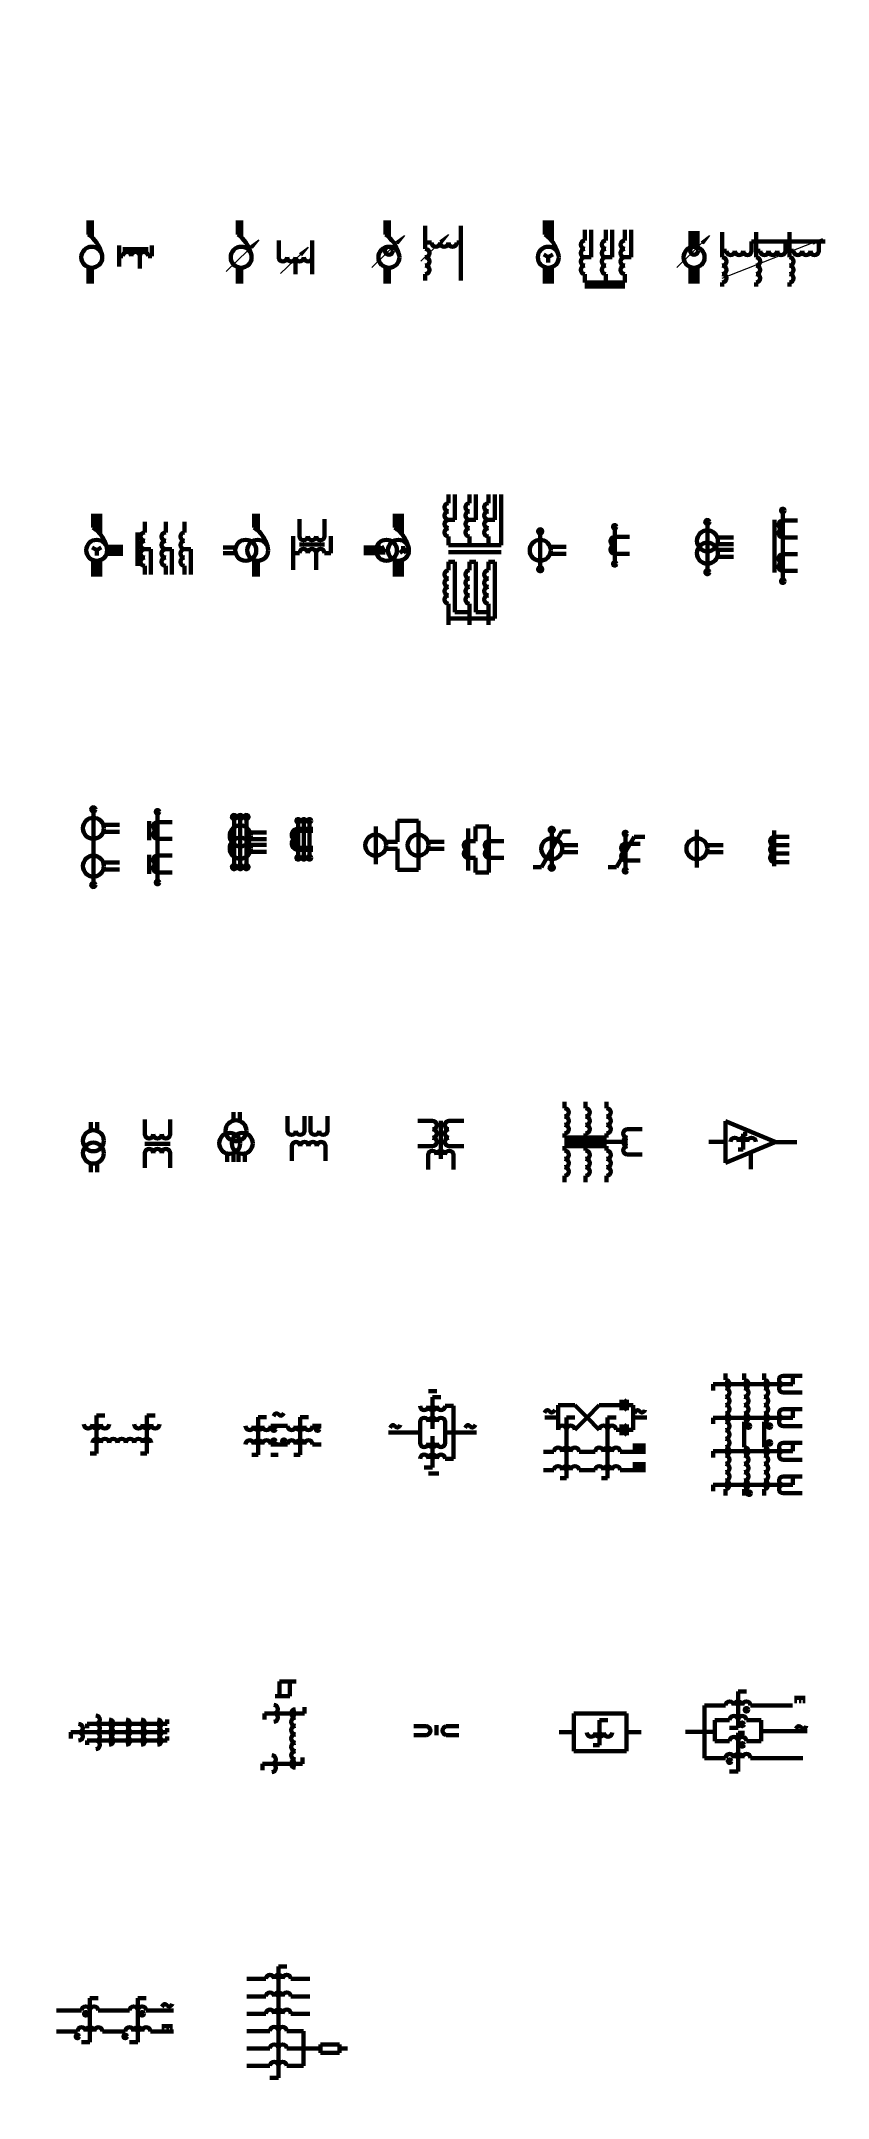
# Model space of a CAD drawing. Header units: millimetres. Extents: x 910 to 1285, y -716 to 264.
import ezdxf

# ---------------------------------------------------------------- set-up
doc = ezdxf.new("R2010")
doc.units = ezdxf.units.MM
doc.linetypes.add('K5LT_BASIC', pattern=[0])
doc.linetypes.add('K5LT_THIN', pattern=[0])
doc.layers.add('Слой 1', color=7, linetype='Continuous')

# ---------------------------------------------------------------- blocks, each defined once
blk = doc.blocks.new('U0')
at = {"layer": 'Слой 1', "color": 7, "linetype": 'K5LT_BASIC', "lineweight": 60}
for p, q in [((1072.25, 23.52), (1070.56, 20.59)), ((1070.56, 20.59), (1073.94, 20.59)), ((1073.94, 20.59), (1072.25, 23.52))]:
    blk.add_line(p, q, dxfattribs=at)
blk = doc.blocks.new('U2')
at = {"layer": 'Слой 1'}
blk.add_hatch(color=7, dxfattribs=at).paths.add_polyline_path([(1010.64, 165.6), (1013.76, 169.56), (1009.72, 166.54), (1010.53, 166.42)])
at = {"layer": 'Слой 1', "color": 7, "linetype": 'K5LT_THIN', "lineweight": 18}
for p, q in [((998.17, 154.35), (1013.76, 169.56)), ((1009.72, 166.54), (1013.76, 169.56)), ((1013.76, 169.56), (1010.64, 165.6)), ((1010.53, 166.42), (1009.72, 166.54)), ((1010.64, 165.6), (1010.53, 166.42))]:
    blk.add_line(p, q, dxfattribs=at)
blk = doc.blocks.new('U3')
at = {"layer": 'Слой 1'}
blk.add_hatch(color=7, dxfattribs=at).paths.add_polyline_path([(1080.06, 167.6), (1083.18, 171.56), (1079.14, 168.54), (1079.96, 168.42)])
at = {"layer": 'Слой 1', "color": 7, "linetype": 'K5LT_THIN', "lineweight": 18}
for p, q in [((1067.59, 156.35), (1083.18, 171.56)), ((1079.14, 168.54), (1083.18, 171.56)), ((1079.96, 168.42), (1079.14, 168.54)), ((1080.06, 167.6), (1079.96, 168.42)), ((1083.18, 171.56), (1080.06, 167.6))]:
    blk.add_line(p, q, dxfattribs=at)
blk = doc.blocks.new('U4')
at = {"layer": 'Слой 1'}
blk.add_hatch(color=7, dxfattribs=at).paths.add_polyline_path([(1225.51, 167.6), (1228.63, 171.56), (1224.59, 168.54), (1225.41, 168.42)])
at = {"layer": 'Слой 1', "color": 7, "linetype": 'K5LT_THIN', "lineweight": 18}
for p, q in [((1213.04, 156.35), (1228.63, 171.56)), ((1224.59, 168.54), (1228.63, 171.56)), ((1225.41, 168.42), (1224.59, 168.54)), ((1225.51, 167.6), (1225.41, 168.42)), ((1228.63, 171.56), (1225.51, 167.6))]:
    blk.add_line(p, q, dxfattribs=at)
blk = doc.blocks.new('U5')
at = {"layer": 'Слой 1'}
blk.add_hatch(color=7, dxfattribs=at).paths.add_polyline_path([(1034.07, 162.05), (1037.24, 165.97), (1033.17, 163), (1033.98, 162.87)])
at = {"layer": 'Слой 1', "color": 7, "linetype": 'K5LT_THIN', "lineweight": 18}
for p, q in [((1024.04, 153.4), (1037.24, 165.97)), ((1033.17, 163), (1037.24, 165.97)), ((1033.98, 162.87), (1033.17, 163)), ((1034.07, 162.05), (1033.98, 162.87)), ((1037.24, 165.97), (1034.07, 162.05))]:
    blk.add_line(p, q, dxfattribs=at)
blk = doc.blocks.new('U6')
at = {"layer": 'Слой 1'}
blk.add_hatch(color=7, dxfattribs=at).paths.add_polyline_path([(1100.97, 168.05), (1104.14, 171.97), (1100.07, 169), (1100.88, 168.87)])
at = {"layer": 'Слой 1', "color": 7, "linetype": 'K5LT_THIN', "lineweight": 18}
for p, q in [((1090.94, 159.4), (1104.14, 171.97)), ((1100.07, 169), (1104.14, 171.97)), ((1100.88, 168.87), (1100.07, 169)), ((1100.97, 168.05), (1100.88, 168.87)), ((1104.14, 171.97), (1100.97, 168.05))]:
    blk.add_line(p, q, dxfattribs=at)
blk = doc.blocks.new('U7')
at = {"layer": 'Слой 1'}
blk.add_hatch(color=7, dxfattribs=at).paths.add_polyline_path([(1277.63, 168.73), (1282.52, 169.94), (1278.11, 167.5), (1278.33, 168.3)])
at = {"layer": 'Слой 1', "color": 7, "linetype": 'K5LT_THIN', "lineweight": 18}
for p, q in [((1234.67, 151.2), (1282.52, 169.94)), ((1277.63, 168.73), (1282.52, 169.94)), ((1278.33, 168.3), (1277.63, 168.73)), ((1282.52, 169.94), (1278.11, 167.5)), ((1278.11, 167.5), (1278.33, 168.3))]:
    blk.add_line(p, q, dxfattribs=at)

msp = doc.modelspace()

# ---------------------------------------------------------------- hatches: boundary and pattern name
at = {"layer": 'Слой 1'}
for points in [[(1264.37, 40.58), (1264.11, 41.2), (1263.49, 41.46), (1262.87, 41.2), (1262.62, 40.58), (1262.87, 39.96), (1263.49, 39.71), (1264.11, 39.96)], [(1147.9, 29.56), (1147.19, 29.86), (1146.9, 30.56), (1147.19, 31.27), (1147.9, 31.56), (1148.61, 31.27), (1148.9, 30.56), (1148.61, 29.86)], [(1184.27, 32.8), (1184.01, 33.42), (1183.4, 33.67), (1182.78, 33.42), (1182.52, 32.8), (1182.78, 32.18), (1183.4, 31.92), (1184.01, 32.18)], [(1227.59, 34.06), (1226.89, 34.36), (1226.59, 35.06), (1226.89, 35.77), (1227.59, 36.06), (1228.3, 35.77), (1228.59, 35.06), (1228.3, 34.36)], [(1147.9, 13.56), (1148.61, 13.27), (1148.9, 12.56), (1148.61, 11.86), (1147.9, 11.56), (1147.19, 11.86), (1146.9, 12.56), (1147.19, 13.27)], [(1184.27, 15.05), (1184.01, 15.67), (1183.4, 15.92), (1182.78, 15.67), (1182.52, 15.05), (1182.78, 14.43), (1183.4, 14.17), (1184.01, 14.43)], [(1227.59, 12.15), (1228.3, 11.86), (1228.59, 11.15), (1228.3, 10.45), (1227.59, 10.15), (1226.89, 10.45), (1226.59, 11.15), (1226.89, 11.86)], [(1264.37, 6.83), (1264.11, 7.45), (1263.49, 7.71), (1262.87, 7.45), (1262.62, 6.83), (1262.87, 6.21), (1263.49, 5.96), (1264.11, 6.21)], [(934.92, -102.9), (934.22, -102.61), (933.92, -101.9), (934.22, -101.2), (934.92, -100.9), (935.63, -101.2), (935.92, -101.9), (935.63, -102.61)], [(966.37, -103.03), (966.11, -102.41), (965.49, -102.15), (964.87, -102.41), (964.62, -103.03), (964.87, -103.65), (965.49, -103.9), (966.11, -103.65)], [(1001.96, -106.49), (1001.25, -106.2), (1000.96, -105.49), (1001.25, -104.79), (1001.96, -104.49), (1002.67, -104.79), (1002.96, -105.49), (1002.67, -106.2)], [(1004.92, -106.49), (1004.22, -106.2), (1003.92, -105.49), (1004.22, -104.79), (1004.92, -104.49), (1005.63, -104.79), (1005.92, -105.49), (1005.63, -106.2)], [(1007.89, -106.49), (1007.18, -106.2), (1006.89, -105.49), (1007.18, -104.79), (1007.89, -104.49), (1008.6, -104.79), (1008.89, -105.49), (1008.6, -106.2)], [(1033.37, -107.26), (1033.11, -106.64), (1032.49, -106.38), (1031.87, -106.64), (1031.62, -107.26), (1031.87, -107.88), (1032.49, -108.13), (1033.11, -107.88)], [(1036.11, -107.26), (1035.86, -106.64), (1035.24, -106.38), (1034.62, -106.64), (1034.36, -107.26), (1034.62, -107.88), (1035.24, -108.13), (1035.86, -107.88)], [(1038.79, -107.26), (1038.54, -106.64), (1037.92, -106.38), (1037.3, -106.64), (1037.04, -107.26), (1037.3, -107.88), (1037.92, -108.13), (1038.54, -107.88)], [(1153.4, -112.62), (1152.69, -112.33), (1152.4, -111.62), (1152.69, -110.91), (1153.4, -110.62), (1154.11, -110.91), (1154.4, -111.62), (1154.11, -112.33)], [(1189.37, -113.39), (1189.11, -112.77), (1188.49, -112.51), (1187.87, -112.77), (1187.62, -113.39), (1187.87, -114.01), (1188.49, -114.26), (1189.11, -114.01)], [(1033.37, -125.01), (1033.11, -124.39), (1032.49, -124.13), (1031.87, -124.39), (1031.62, -125.01), (1031.87, -125.63), (1032.49, -125.89), (1033.11, -125.63)], [(1036.11, -125.01), (1035.86, -124.39), (1035.24, -124.13), (1034.62, -124.39), (1034.36, -125.01), (1034.62, -125.63), (1035.24, -125.89), (1035.86, -125.63)], [(1038.79, -125.01), (1038.54, -124.39), (1037.92, -124.13), (1037.3, -124.39), (1037.04, -125.01), (1037.3, -125.63), (1037.92, -125.89), (1038.54, -125.63)], [(934.92, -136.9), (935.63, -137.2), (935.92, -137.9), (935.63, -138.61), (934.92, -138.9), (934.22, -138.61), (933.92, -137.9), (934.22, -137.2)], [(966.37, -136.78), (966.11, -136.16), (965.49, -135.9), (964.87, -136.16), (964.62, -136.78), (964.87, -137.4), (965.49, -137.65), (966.11, -137.4)], [(1001.96, -128.4), (1002.67, -128.7), (1002.96, -129.4), (1002.67, -130.11), (1001.96, -130.4), (1001.25, -130.11), (1000.96, -129.4), (1001.25, -128.7)], [(1004.92, -128.4), (1005.63, -128.7), (1005.92, -129.4), (1005.63, -130.11), (1004.92, -130.4), (1004.22, -130.11), (1003.92, -129.4), (1004.22, -128.7)], [(1007.89, -128.4), (1008.6, -128.7), (1008.89, -129.4), (1008.6, -130.11), (1007.89, -130.4), (1007.18, -130.11), (1006.89, -129.4), (1007.18, -128.7)], [(1153.4, -128.62), (1154.11, -128.91), (1154.4, -129.62), (1154.11, -130.33), (1153.4, -130.62), (1152.69, -130.33), (1152.4, -129.62), (1152.69, -128.91)], [(1189.37, -131.14), (1189.11, -130.52), (1188.49, -130.26), (1187.87, -130.52), (1187.62, -131.14), (1187.87, -131.76), (1188.49, -132.01), (1189.11, -131.76)], [(1021.83, -397.14), (1021.57, -396.52), (1020.95, -396.26), (1020.34, -396.52), (1020.08, -397.14), (1020.34, -397.76), (1020.95, -398.01), (1021.57, -397.76)], [(1042.67, -397.14), (1042.41, -396.52), (1041.79, -396.26), (1041.18, -396.52), (1040.92, -397.14), (1041.18, -397.76), (1041.79, -398.01), (1042.41, -397.76)], [(1248.05, -395.73), (1247.79, -395.11), (1247.17, -394.85), (1246.55, -395.11), (1246.3, -395.73), (1246.55, -396.35), (1247.17, -396.6), (1247.79, -396.35)], [(1258.05, -395.73), (1257.79, -395.11), (1257.17, -394.85), (1256.55, -395.11), (1256.3, -395.73), (1256.55, -396.35), (1257.17, -396.6), (1257.79, -396.35)], [(1021.83, -402.94), (1021.57, -402.33), (1020.95, -402.07), (1020.34, -402.33), (1020.08, -402.94), (1020.34, -403.56), (1020.95, -403.82), (1021.57, -403.56)], [(1026.58, -402.94), (1026.33, -402.33), (1025.71, -402.07), (1025.09, -402.33), (1024.83, -402.94), (1025.09, -403.56), (1025.71, -403.82), (1026.33, -403.56)], [(1258.05, -403.73), (1257.79, -403.11), (1257.17, -402.85), (1256.55, -403.11), (1256.3, -403.73), (1256.55, -404.35), (1257.17, -404.6), (1257.79, -404.35)], [(1248.32, -427.73), (1248.07, -427.11), (1247.45, -426.85), (1246.83, -427.11), (1246.57, -427.73), (1246.83, -428.35), (1247.45, -428.6), (1248.07, -428.35)], [(1245.07, -537.84), (1244.81, -537.22), (1244.2, -536.97), (1243.58, -537.22), (1243.32, -537.84), (1243.58, -538.46), (1244.2, -538.72), (1244.81, -538.46)], [(1247.07, -530.88), (1246.81, -530.26), (1246.2, -530), (1245.58, -530.26), (1245.32, -530.88), (1245.58, -531.5), (1246.2, -531.75), (1246.81, -531.5)], [(1245.07, -547.63), (1244.81, -547.01), (1244.2, -546.75), (1243.58, -547.01), (1243.32, -547.63), (1243.58, -548.25), (1244.2, -548.5), (1244.81, -548.25)], [(1239.07, -555.43), (1238.81, -554.81), (1238.2, -554.55), (1237.58, -554.81), (1237.32, -555.43), (1237.58, -556.05), (1238.2, -556.3), (1238.81, -556.05)], [(932.15, -675.73), (931.9, -675.11), (931.28, -674.86), (930.66, -675.11), (930.4, -675.73), (930.66, -676.35), (931.28, -676.61), (931.9, -676.35)], [(959, -675.73), (958.74, -675.11), (958.12, -674.86), (957.5, -675.11), (957.25, -675.73), (957.5, -676.35), (958.12, -676.61), (958.74, -676.35)], [(928.15, -686.53), (927.9, -685.91), (927.28, -685.66), (926.66, -685.91), (926.4, -686.53), (926.66, -687.15), (927.28, -687.41), (927.9, -687.15)], [(951, -686.53), (950.74, -685.91), (950.12, -685.66), (949.5, -685.91), (949.25, -686.53), (949.5, -687.15), (950.12, -687.41), (950.74, -687.15)]]:
    msp.add_hatch(color=7, dxfattribs=at).paths.add_polyline_path(points)

# ---------------------------------------------------------------- linework, layer by layer
at = {"layer": 'Слой 1', "color": 7, "linetype": 'K5LT_BASIC', "lineweight": 60}
for p, q in [((932.52, 172.03), (932.52, 178.65)), ((934.16, 170.74), (934.16, 178.65)), ((1003.73, 172.03), (1003.73, 178.65)), ((1005.37, 170.74), (1005.37, 178.65)), ((1074.15, 172.03), (1074.15, 178.65)), ((1075.79, 170.74), (1075.79, 178.65)), ((1150.11, 172.03), (1150.11, 178.65)), ((1151.76, 170.74), (1151.76, 178.65)), ((1153.4, 169), (1153.4, 178.65)), ((947.14, 161.77), (947.14, 166.77)), ((962.83, 161.77), (962.83, 166.77)), ((1023.24, 161.2), (1023.24, 169.2)), ((1039.24, 161.2), (1039.24, 169.2)), ((1093.14, 168.2), (1093.14, 176.2)), ((1096.14, 168.2), (1093.14, 168.2)), ((1093.14, 165.2), (1093.14, 168.2)), ((1108.14, 168.2), (1110.14, 168.2)), ((1110.14, 176.2), (1110.14, 150.2)), ((1169.21, 169.2), (1169.21, 174.2)), ((1172.21, 161.2), (1172.21, 174.2)), ((1179.21, 169.2), (1179.21, 174.2)), ((1182.21, 161.2), (1182.21, 174.2)), ((1188.21, 169.2), (1188.21, 174.2)), ((1191.21, 161.2), (1191.21, 174.2)), ((1219.6, 165.92), (1219.6, 173.65)), ((1221.24, 166.2), (1221.24, 173.65)), ((1222.89, 165.92), (1222.89, 173.65)), ((1234.67, 164.2), (1234.67, 173.2)), ((1248.67, 164.2), (1248.67, 168.7)), ((1248.67, 168.7), (1283.8, 168.7)), ((1250.77, 164.2), (1250.77, 173.2)), ((1264.77, 164.2), (1264.77, 168.7)), ((1266.7, 164.2), (1266.7, 173.2)), ((1280.7, 164.2), (1280.7, 168.7)), ((948.99, 161.77), (947.14, 161.77)), ((947.14, 161.77), (947.14, 156.77)), ((960.99, 165.1), (948.99, 165.1)), ((956.99, 161.77), (956.99, 155.77)), ((960.99, 161.77), (962.83, 161.77)), ((1031.24, 161.2), (1031.24, 153.2)), ((1039.24, 161.2), (1039.24, 153.2)), ((1151.76, 161.2), (1149.57, 162.46)), ((1151.76, 161.2), (1153.95, 162.46)), ((1151.76, 161.2), (1151.76, 158.67)), ((1169.21, 161.2), (1172.21, 161.2)), ((1179.21, 161.2), (1182.21, 161.2)), ((1188.21, 161.2), (1191.21, 161.2)), ((1236.67, 164.2), (1234.67, 164.2)), ((1234.67, 164.2), (1234.67, 161.2)), ((1252.77, 164.2), (1250.77, 164.2)), ((1250.77, 164.2), (1250.77, 161.2)), ((1268.7, 164.2), (1266.7, 164.2)), ((1266.7, 164.2), (1266.7, 161.2)), ((932.52, 156.48), (932.52, 148.75)), ((934.16, 156.2), (934.16, 148.75)), ((1003.73, 156.48), (1003.73, 148.75)), ((1005.37, 156.2), (1005.37, 148.75)), ((1074.15, 156.48), (1074.15, 148.75)), ((1075.79, 156.2), (1075.79, 148.75)), ((1093.14, 153.2), (1093.14, 150.2)), ((1150.11, 156.48), (1150.11, 148.75)), ((1151.76, 156.2), (1151.76, 148.75)), ((1153.4, 156.48), (1153.4, 148.75)), ((1169.21, 153.2), (1169.21, 149.2)), ((1169.21, 149.2), (1179.21, 149.2)), ((1169.21, 147.33), (1188.21, 147.33)), ((1179.21, 153.2), (1179.21, 149.2)), ((1179.21, 149.2), (1188.21, 149.2)), ((1188.21, 153.2), (1188.21, 149.2)), ((1219.6, 156.48), (1219.6, 148.75)), ((1221.24, 156.2), (1221.24, 148.75)), ((1222.89, 156.48), (1222.89, 148.75)), ((1234.67, 149.2), (1234.67, 147.2)), ((1250.77, 149.2), (1250.77, 147.2)), ((1266.7, 149.2), (1266.7, 147.2)), ((1104.26, 44.09), (1104.26, 48.09)), ((1107.26, 36.09), (1107.26, 48.09)), ((1114.26, 44.09), (1114.26, 48.09)), ((1117.26, 36.09), (1117.26, 48.09)), ((1123.26, 44.09), (1123.26, 48.09)), ((1126.26, 36.09), (1126.26, 48.09)), ((1129.26, 24.09), (1129.26, 48.09)), ((1263.49, 31.71), (1263.49, 39.71)), ((934.87, 32.4), (934.87, 39.02)), ((936.51, 31.1), (936.51, 39.02)), ((938.15, 29.37), (938.15, 39.02)), ((955.97, 30.09), (955.97, 14.09)), ((959.38, 30.09), (959.38, 35.09)), ((969.38, 30.09), (969.38, 35.09)), ((978.38, 30.09), (978.38, 35.09)), ((1011.61, 32.4), (1011.61, 39.02)), ((1013.25, 31.1), (1013.25, 39.02)), ((1033.12, 28.35), (1033.12, 36.35)), ((1045.12, 28.35), (1045.12, 36.35)), ((1078.67, 32.4), (1078.67, 39.02)), ((1080.31, 31.1), (1080.31, 39.02)), ((1081.95, 29.37), (1081.95, 39.02)), ((1104.26, 36.09), (1107.26, 36.09)), ((1114.26, 36.09), (1117.26, 36.09)), ((1123.26, 36.09), (1126.26, 36.09)), ((1147.9, 21.56), (1147.9, 30.56)), ((1183.4, 23.92), (1183.4, 31.92)), ((1227.59, 26.06), (1227.59, 35.06)), ((1259.51, 11.04), (1259.51, 36.04)), ((1263.49, 35.71), (1270.49, 35.71)), ((1263.49, 31.71), (1263.49, 23.71)), ((936.51, 21.56), (934.32, 22.83)), ((936.51, 21.56), (938.7, 22.83)), ((936.51, 21.56), (936.51, 19.03)), ((941.23, 23.21), (948.96, 23.21)), ((941.23, 19.92), (948.96, 19.92)), ((941.51, 21.56), (948.96, 21.56)), ((959.38, 22.09), (962.38, 22.09)), ((962.38, 22.09), (962.38, 10.09)), ((969.38, 22.09), (972.38, 22.09)), ((972.38, 22.09), (972.38, 10.09)), ((978.38, 22.09), (981.38, 22.09)), ((981.38, 22.09), (981.38, 10.09)), ((1002.74, 22.92), (996.74, 22.92)), ((1002.74, 20.2), (996.74, 20.2)), ((1030.12, 20.2), (1030.12, 28.35)), ((1033.12, 20.2), (1030.12, 20.2)), ((1030.12, 20.2), (1030.12, 12.2)), ((1033.12, 24.28), (1045.12, 24.28)), ((1041.12, 20.2), (1041.12, 12.2)), ((1045.12, 20.2), (1048.12, 20.2)), ((1048.12, 20.2), (1048.12, 28.35)), ((1069.8, 22.92), (1063.8, 22.92)), ((1069.61, 21.56), (1063.8, 21.56)), ((1069.8, 20.2), (1063.8, 20.2)), ((1082.65, 21.56), (1081.02, 20.41)), ((1082.65, 21.56), (1082.65, 23.52)), ((1082.65, 21.56), (1084.61, 21.96)), ((1082.65, 21.56), (1083.97, 20.41)), ((1104.26, 28.09), (1104.26, 24.09)), ((1104.26, 24.09), (1129.26, 24.09)), ((1104.26, 20.61), (1129.26, 20.61)), ((1114.26, 28.09), (1114.26, 24.09)), ((1123.26, 28.09), (1123.26, 24.09)), ((1147.9, 21.56), (1147.9, 12.56)), ((1152.62, 23.21), (1160.35, 23.21)), ((1152.62, 19.92), (1160.35, 19.92)), ((1183.4, 27.92), (1190.4, 27.92)), ((1183.4, 23.92), (1183.4, 15.92)), ((1183.4, 19.92), (1190.4, 19.92)), ((1227.59, 26.06), (1227.59, 17.06)), ((1227.59, 20.15), (1227.59, 11.15)), ((1232.32, 27.71), (1240.05, 27.71)), ((1232.32, 24.42), (1240.05, 24.42)), ((1232.32, 21.79), (1240.05, 21.79)), ((1263.49, 27.71), (1270.49, 27.71)), ((1263.49, 15.71), (1263.49, 23.71)), ((1263.49, 19.71), (1270.49, 19.71)), ((934.87, 16.84), (934.87, 9.11)), ((936.51, 16.56), (936.51, 9.11)), ((938.15, 16.84), (938.15, 9.11)), ((959.38, 14.09), (959.38, 10.09)), ((969.38, 14.09), (969.38, 10.09)), ((978.38, 14.09), (978.38, 10.09)), ((1011.61, 16.84), (1011.61, 9.11)), ((1013.25, 16.56), (1013.25, 9.11)), ((1078.67, 16.84), (1078.67, 9.11)), ((1080.31, 16.56), (1080.31, 9.11)), ((1081.95, 16.84), (1081.95, 9.11)), ((1104.26, 12.09), (1104.26, 16.09)), ((1107.26, 16.09), (1104.26, 16.09)), ((1107.26, 16.09), (1107.26, -7.91)), ((1114.26, 12.09), (1114.26, 16.09)), ((1114.26, 16.09), (1117.26, 16.09)), ((1117.26, 16.09), (1117.26, -7.91)), ((1123.26, 12.09), (1123.26, 16.09)), ((1123.26, 16.09), (1126.26, 16.09)), ((1126.26, 16.09), (1126.26, -10.91)), ((1232.32, 18.51), (1240.05, 18.51)), ((1263.49, 15.71), (1263.49, 7.71)), ((1263.49, 11.71), (1270.49, 11.71)), ((1104.26, -3.91), (1104.26, -7.91)), ((1104.26, -7.91), (1104.26, -13.91)), ((1107.26, -7.91), (1114.26, -7.91)), ((1114.26, -3.91), (1114.26, -7.91)), ((1114.26, -7.91), (1114.26, -13.91)), ((1117.26, -7.91), (1123.26, -7.91)), ((1123.26, -3.91), (1123.26, -7.91)), ((1123.26, -7.91), (1123.26, -13.91)), ((1126.26, -10.91), (1104.26, -10.91)), ((934.92, -110.9), (934.92, -101.9)), ((961.51, -116.57), (961.51, -107.57)), ((965.49, -111.9), (965.49, -103.9)), ((1001.96, -114.49), (1001.96, -105.49)), ((1004.92, -114.49), (1004.92, -105.49)), ((1007.89, -114.49), (1007.89, -105.49)), ((1079.86, -117.34), (1079.86, -107.34)), ((1079.86, -107.34), (1089.86, -107.34)), ((1089.86, -107.34), (1089.86, -124.34)), ((934.92, -110.9), (934.92, -119.9)), ((939.65, -109.26), (947.38, -109.26)), ((939.65, -112.55), (947.38, -112.55)), ((965.49, -107.9), (972.49, -107.9)), ((965.49, -111.9), (965.49, -119.9)), ((965.49, -115.9), (972.49, -115.9)), ((1001.96, -114.02), (1001.96, -129.4)), ((1004.92, -114.49), (1004.92, -123.49)), ((1007.89, -114.49), (1007.89, -123.49)), ((1009.65, -112.85), (1017.38, -112.85)), ((1009.65, -116.13), (1017.38, -116.13)), ((1032.49, -116.13), (1032.49, -108.13)), ((1032.49, -111.13), (1039.49, -111.13)), ((1032.49, -112.13), (1039.49, -112.13)), ((1032.49, -116.13), (1032.49, -124.13)), ((1035.24, -116.13), (1035.24, -108.13)), ((1035.24, -116.13), (1035.24, -124.13)), ((1037.92, -116.13), (1037.92, -108.13)), ((1037.92, -116.13), (1037.92, -124.13)), ((1069.49, -118.98), (1069.49, -109.98)), ((1074.22, -117.34), (1079.86, -117.34)), ((1089.86, -130.62), (1089.86, -113.62)), ((1094.39, -117.34), (1102.12, -117.34)), ((1113.49, -120.98), (1113.49, -110.98)), ((1113.49, -116.98), (1116.99, -116.98)), ((1116.99, -116.98), (1116.99, -109.98)), ((1123.49, -109.98), (1116.99, -109.98)), ((1123.49, -120.98), (1123.49, -109.98)), ((1123.49, -116.98), (1130.49, -116.98)), ((1148.54, -129.43), (1158.26, -112.43)), ((1153.4, -120.62), (1153.4, -111.62)), ((1158.26, -112.43), (1162.29, -112.46)), ((1184.33, -129.48), (1192.71, -114.94)), ((1188.49, -122.26), (1188.49, -114.26)), ((1192.71, -114.94), (1197.71, -114.94)), ((1222.6, -120.62), (1222.6, -111.62)), ((1259.49, -111.94), (1259.49, -128.94)), ((1259.49, -114.98), (1266.49, -114.98)), ((934.92, -128.9), (934.92, -119.9)), ((939.65, -127.26), (947.38, -127.26)), ((961.51, -132.57), (961.51, -123.57)), ((965.49, -127.9), (965.49, -119.9)), ((965.49, -123.9), (972.49, -123.9)), ((1004.92, -120.4), (1004.92, -129.4)), ((1007.89, -120.4), (1007.89, -129.4)), ((1009.65, -118.76), (1017.38, -118.76)), ((1009.65, -122.05), (1017.38, -122.05)), ((1032.49, -120.13), (1039.49, -120.13)), ((1032.49, -121.13), (1039.49, -121.13)), ((1069.49, -118.98), (1069.49, -127.98)), ((1079.86, -120.62), (1074.22, -120.62)), ((1079.86, -120.62), (1079.86, -130.62)), ((1094.39, -120.62), (1102.12, -120.62)), ((1113.49, -120.98), (1113.49, -130.98)), ((1116.99, -124.98), (1113.49, -124.98)), ((1116.99, -124.98), (1116.99, -131.98)), ((1123.49, -120.98), (1123.49, -131.98)), ((1123.49, -124.98), (1130.49, -124.98)), ((1153.4, -120.62), (1153.4, -129.62)), ((1158.12, -118.98), (1165.85, -118.98)), ((1158.12, -122.26), (1165.85, -122.26)), ((1188.49, -118.26), (1195.49, -118.26)), ((1188.49, -122.26), (1188.49, -130.26)), ((1188.49, -126.26), (1195.49, -126.26)), ((1222.6, -120.62), (1222.6, -129.62)), ((1227.33, -118.98), (1235.06, -118.98)), ((1227.33, -122.26), (1235.06, -122.26)), ((1259.49, -118.98), (1266.49, -118.98)), ((1259.49, -122.98), (1266.49, -122.98)), ((1259.49, -126.98), (1266.49, -126.98)), ((934.92, -128.9), (934.92, -137.9)), ((939.65, -130.55), (947.38, -130.55)), ((965.49, -127.9), (965.49, -135.9)), ((965.49, -131.9), (972.49, -131.9)), ((1079.86, -130.62), (1089.86, -130.62)), ((1123.49, -131.98), (1116.99, -131.98)), ((1144.51, -129.41), (1148.54, -129.43)), ((1184.33, -129.48), (1180.33, -129.48)), ((1159.49, -244.24), (1159.49, -241.24)), ((1169.49, -244.24), (1169.49, -241.24)), ((1179.49, -244.24), (1179.49, -241.24)), ((933.74, -254.9), (933.74, -250.88)), ((936.71, -255.09), (936.71, -250.88)), ((959.49, -256.7), (959.49, -249.7)), ((971.49, -256.7), (971.49, -249.7)), ((1001.72, -250.16), (1001.72, -246.14)), ((1004.69, -250.34), (1004.69, -246.14)), ((1027.49, -255.01), (1027.49, -248.01)), ((1035.49, -255.01), (1035.49, -248.01)), ((1038.49, -255.01), (1038.49, -248.01)), ((1046.49, -255.01), (1046.49, -248.01)), ((1096.61, -250.33), (1089.61, -250.33)), ((1100.51, -250.33), (1100.51, -268.33)), ((1104.42, -250.33), (1111.42, -250.33)), ((1189.49, -254.33), (1196.49, -254.33)), ((1260.27, -260.39), (1236.26, -250.41)), ((1236.26, -250.41), (1236.26, -260.33)), ((959.49, -261.19), (971.49, -261.19)), ((1029.49, -262.33), (1029.49, -269.33)), ((1045.49, -262.33), (1045.49, -269.33)), ((1096.61, -262.33), (1089.61, -262.33)), ((1104.42, -262.33), (1111.42, -262.33)), ((1159.49, -256.24), (1159.49, -258.24)), ((1159.49, -258.24), (1169.49, -258.24)), ((1159.49, -260.33), (1189.49, -260.33)), ((1159.49, -264.43), (1159.49, -262.43)), ((1159.49, -262.43), (1169.49, -262.43)), ((1169.49, -256.24), (1169.49, -258.24)), ((1169.49, -258.24), (1179.49, -258.24)), ((1169.49, -264.43), (1169.49, -262.43)), ((1169.49, -262.43), (1179.49, -262.43)), ((1179.49, -256.24), (1179.49, -258.24)), ((1179.49, -264.43), (1179.49, -262.43)), ((1236.26, -260.33), (1228.26, -260.33)), ((1260.27, -260.28), (1236.26, -270.26)), ((1236.26, -270.26), (1236.26, -260.33)), ((1242.25, -263.89), (1244.61, -263.89)), ((1244.61, -263.89), (1244.61, -256.52)), ((1244.61, -256.52), (1246.61, -256.52)), ((1260.27, -260.39), (1270.27, -260.39)), ((933.74, -270.53), (933.74, -274.79)), ((936.71, -270.34), (936.71, -274.79)), ((959.49, -265.67), (959.49, -272.67)), ((971.49, -265.67), (971.49, -272.67)), ((998.72, -265.87), (998.72, -269.89)), ((1001.69, -265.68), (1001.69, -269.89)), ((1004.12, -265.68), (1004.12, -269.89)), ((1007.09, -265.87), (1007.09, -269.89)), ((1094.51, -266.53), (1094.51, -273.53)), ((1106.51, -266.53), (1106.51, -273.53)), ((1189.49, -266.33), (1196.49, -266.33)), ((1248.27, -265.27), (1248.27, -273.27)), ((1159.49, -276.43), (1159.49, -279.43)), ((1169.49, -276.43), (1169.49, -279.43)), ((1179.49, -276.43), (1179.49, -279.43)), ((1236.16, -373.73), (1236.16, -370.73)), ((1245.19, -373.73), (1245.19, -370.73)), ((1254.61, -373.73), (1254.61, -370.73)), ((1263.72, -371.73), (1272.72, -371.73)), ((1098.61, -379.02), (1094.61, -379.02)), ((1096.61, -394.97), (1096.61, -381.97)), ((1096.61, -381.97), (1100.61, -381.97)), ((1230.38, -375.73), (1268.38, -375.73)), ((1230.38, -375.73), (1230.38, -378.73)), ((1263.72, -379.73), (1272.72, -379.73)), ((1268.38, -375.73), (1268.38, -372.73)), ((936.43, -403.73), (936.43, -390.73)), ((936.43, -390.73), (940.43, -390.73)), ((960.43, -403.73), (960.43, -390.73)), ((960.43, -390.73), (964.43, -390.73)), ((1013.43, -404.46), (1013.43, -391.46)), ((1013.43, -391.46), (1017.43, -391.46)), ((1033.43, -404.46), (1033.43, -391.46)), ((1033.43, -391.46), (1037.43, -391.46)), ((1102.61, -386.13), (1106.61, -386.13)), ((1106.61, -386.13), (1106.61, -398.73)), ((1156.41, -391.6), (1150.13, -391.6)), ((1156.41, -391.6), (1150.13, -391.6)), ((1164.41, -385.7), (1156.41, -385.7)), ((1156.41, -385.7), (1156.41, -391.6)), ((1156.41, -397.49), (1156.41, -391.6)), ((1160.41, -420.62), (1160.41, -391.62)), ((1160.41, -391.62), (1164.41, -391.62)), ((1170.25, -391.6), (1164.41, -385.7)), ((1170.25, -391.6), (1164.41, -397.49)), ((1176.05, -385.7), (1170.25, -391.6)), ((1176.05, -397.49), (1170.25, -391.6)), ((1186.69, -385.7), (1176.05, -385.7)), ((1180.05, -420.62), (1180.05, -391.62)), ((1180.05, -391.62), (1184.05, -391.62)), ((1189.19, -383.2), (1186.69, -385.7)), ((1186.69, -385.7), (1186.69, -383.2)), ((1186.69, -385.7), (1189.19, -385.7)), ((1189.19, -388.2), (1186.69, -385.7)), ((1186.69, -385.7), (1186.69, -388.2)), ((1189.19, -385.7), (1189.19, -383.2)), ((1189.19, -385.7), (1189.19, -388.2)), ((1189.19, -385.7), (1192.19, -385.7)), ((1192.19, -385.7), (1192.19, -391.6)), ((1192.19, -391.6), (1198.65, -391.6)), ((1192.19, -397.49), (1192.19, -391.6)), ((1192.19, -391.6), (1198.65, -391.6)), ((1230.38, -391.73), (1268.38, -391.73)), ((1230.38, -391.73), (1230.38, -394.73)), ((1263.72, -387.73), (1272.72, -387.73)), ((1268.38, -391.73), (1268.38, -388.73)), ((1019.43, -395.62), (1027.43, -395.62)), ((1039.43, -395.62), (1043.43, -395.62)), ((1090.61, -398.73), (1075.61, -398.73)), ((1090.61, -398.73), (1075.61, -398.73)), ((1090.61, -393.73), (1090.61, -398.73)), ((1090.61, -403.73), (1090.61, -398.73)), ((1096.61, -394.97), (1096.61, -396.97)), ((1096.61, -402.48), (1096.61, -400.48)), ((1102.61, -393.73), (1102.61, -398.73)), ((1102.61, -398.73), (1117.61, -398.73)), ((1102.61, -403.73), (1102.61, -398.73)), ((1102.61, -398.73), (1117.61, -398.73)), ((1106.61, -411.32), (1106.61, -398.73)), ((1186.69, -397.49), (1184.05, -397.49)), ((1189.19, -394.99), (1186.69, -397.49)), ((1186.69, -397.49), (1186.69, -394.99)), ((1186.69, -397.49), (1189.19, -397.49)), ((1189.19, -399.99), (1186.69, -397.49)), ((1186.69, -397.49), (1186.69, -399.99)), ((1189.19, -397.49), (1189.19, -394.99)), ((1189.19, -397.49), (1189.19, -399.99)), ((1189.19, -397.49), (1192.19, -397.49)), ((1245.19, -405.73), (1245.19, -393.73)), ((1254.61, -393.73), (1254.61, -405.73)), ((1263.72, -395.73), (1272.72, -395.73)), ((936.43, -408.73), (933.43, -408.73)), ((936.43, -403.73), (936.43, -408.73)), ((960.43, -408.73), (957.43, -408.73)), ((960.43, -403.73), (960.43, -408.73)), ((1013.43, -409.46), (1010.43, -409.46)), ((1013.43, -404.46), (1013.43, -409.46)), ((1019.43, -404.46), (1027.43, -404.46)), ((1022.93, -409.46), (1019.43, -409.46)), ((1033.43, -409.46), (1030.43, -409.46)), ((1033.43, -404.46), (1033.43, -409.46)), ((1039.43, -404.46), (1043.43, -404.46)), ((1096.61, -402.48), (1096.61, -415.48)), ((1102.61, -411.32), (1106.61, -411.32)), ((1154.41, -407.95), (1149.41, -407.95)), ((1174.05, -407.95), (1166.41, -407.95)), ((1186.05, -407.95), (1198.05, -407.95)), ((1198.05, -405.02), (1192.05, -405.02)), ((1198.05, -406.6), (1192.05, -406.6)), ((1230.38, -407.73), (1268.38, -407.73)), ((1230.38, -407.73), (1230.38, -410.73)), ((1263.72, -403.73), (1272.72, -403.73)), ((1268.38, -407.73), (1268.38, -404.73)), ((1096.61, -415.48), (1092.61, -415.48)), ((1094.61, -418.36), (1099.61, -418.36)), ((1154.41, -416.75), (1149.41, -416.75)), ((1160.41, -420.62), (1157.41, -420.62)), ((1174.05, -416.75), (1166.41, -416.75)), ((1180.05, -420.62), (1177.05, -420.62)), ((1186.05, -416.75), (1198.05, -416.75)), ((1198.05, -413.82), (1192.05, -413.82)), ((1198.05, -415.4), (1192.05, -415.4)), ((1263.72, -411.73), (1272.72, -411.73)), ((1263.72, -419.73), (1272.72, -419.73)), ((1268.38, -423.73), (1268.38, -420.73)), ((1230.38, -423.73), (1268.38, -423.73)), ((1230.38, -423.73), (1230.38, -426.73)), ((1236.16, -425.73), (1236.16, -428.73)), ((1245.19, -425.73), (1245.19, -428.73)), ((1254.61, -425.73), (1254.61, -428.73)), ((1263.72, -427.73), (1272.72, -427.73)), ((1028.63, -517.36), (1023.63, -517.36)), ((1023.63, -517.36), (1023.63, -524.36)), ((1028.63, -524.36), (1028.63, -517.36)), ((1028.63, -517.36), (1031.63, -517.36)), ((1021.63, -524.36), (1028.63, -524.36)), ((1236.2, -528.9), (1226.2, -528.9)), ((1226.2, -528.9), (1226.2, -553.9)), ((1242.2, -522.26), (1242.2, -539.5)), ((1242.2, -522.26), (1246.2, -522.26)), ((1248.2, -528.9), (1268.2, -528.9)), ((1269.16, -525.23), (1274.16, -525.23)), ((1269.16, -526.85), (1270.16, -526.85)), ((1271.35, -526.85), (1272.35, -526.85)), ((1273.09, -526.85), (1274.16, -526.85)), ((932, -537.61), (970.12, -537.61)), ((932, -537.61), (932, -539.61)), ((970.12, -537.61), (970.12, -535.61)), ((1016.56, -532.61), (1035.56, -532.61)), ((1016.56, -532.61), (1016.56, -535.61)), ((1035.56, -532.61), (1035.56, -529.61)), ((1087.72, -538.79), (1093.72, -538.79)), ((1098.43, -538.27), (1098.43, -542.95)), ((1109.14, -538.79), (1103.14, -538.79)), ((1188.97, -532.63), (1163.97, -532.63)), ((1163.97, -532.63), (1163.97, -550.63)), ((1176.2, -535.84), (1176.2, -547.84)), ((1176.2, -535.84), (1180.2, -535.84)), ((1188.97, -550.63), (1188.97, -532.63)), ((1238.2, -535.84), (1231.2, -535.84)), ((1231.2, -535.84), (1231.2, -541.4)), ((1246.2, -535.84), (1253.2, -535.84)), ((1253.2, -535.84), (1253.2, -542.84)), ((924.12, -544.61), (924.12, -541.61)), ((924.12, -541.61), (970.12, -541.61)), ((932, -545.61), (970.12, -545.61)), ((932, -545.61), (932, -547.61)), ((970.12, -541.61), (970.12, -539.61)), ((970.12, -545.61), (970.12, -543.61)), ((1087.72, -542.95), (1093.72, -542.95)), ((1109.14, -542.95), (1103.14, -542.95)), ((1163.97, -541.63), (1156.97, -541.63)), ((1176.2, -547.84), (1173.2, -547.84)), ((1188.97, -541.63), (1195.97, -541.63)), ((1231.2, -541.4), (1217.2, -541.4)), ((1231.2, -545.84), (1231.2, -541.4)), ((1238.2, -545.84), (1231.2, -545.84)), ((1242.2, -539.5), (1238.2, -539.5)), ((1242.2, -541.91), (1245.2, -541.91)), ((1242.2, -541.91), (1242.2, -560.26)), ((1246.2, -545.84), (1253.2, -545.84)), ((1253.2, -545.84), (1253.2, -541.14)), ((1253.2, -541.14), (1275.2, -541.14)), ((1015.56, -556.61), (1034.56, -556.61)), ((1015.56, -556.61), (1015.56, -559.61)), ((1034.56, -556.61), (1034.56, -553.61)), ((1163.97, -550.63), (1188.97, -550.63)), ((1236.2, -553.9), (1226.2, -553.9)), ((1248.2, -553.9), (1268.2, -553.9)), ((1268.2, -553.9), (1273.09, -553.9)), ((1242.2, -560.26), (1238.2, -560.26)), ((1023.1, -653.22), (1023.1, -706.22)), ((1023.1, -653.22), (1027.1, -653.22)), ((1017.1, -659.18), (1008.1, -659.18)), ((1029.1, -659.18), (1038.1, -659.18)), ((929.28, -674.24), (917.28, -674.24)), ((933.28, -674.24), (933.28, -668.24)), ((933.28, -668.24), (937.28, -668.24)), ((933.28, -674.24), (933.28, -689.24)), ((937.28, -674.24), (944.28, -674.24)), ((952.12, -674.24), (940.12, -674.24)), ((956.12, -674.24), (956.12, -668.24)), ((956.12, -668.24), (960.12, -668.24)), ((956.12, -674.24), (956.12, -689.24)), ((960.12, -674.24), (973.12, -674.24)), ((1017.1, -667.55), (1008.1, -667.55)), ((1017.1, -675.73), (1008.1, -675.73)), ((1029.1, -667.55), (1038.1, -667.55)), ((1029.1, -675.73), (1038.1, -675.73)), ((927.28, -684.21), (917.28, -684.21)), ((939.28, -684.21), (944.28, -684.21)), ((950.12, -684.21), (940.12, -684.21)), ((962.12, -684.21), (973.12, -684.21)), ((967.62, -681.63), (972.62, -681.63)), ((967.62, -683.25), (968.62, -683.25)), ((969.81, -683.25), (970.81, -683.25)), ((971.55, -683.25), (972.62, -683.25)), ((1019.1, -684.01), (1008.1, -684.01)), ((1027.1, -684.01), (1035.1, -684.01)), ((1035.1, -700.63), (1035.1, -684.01)), ((933.28, -689.24), (929.28, -689.24)), ((956.12, -689.24), (952.12, -689.24)), ((1019.1, -692.32), (1008.1, -692.32)), ((1027.1, -692.32), (1035.1, -692.32)), ((1035.1, -692.32), (1043.17, -692.32)), ((1043.17, -690.32), (1052.17, -690.32)), ((1043.17, -694.32), (1043.17, -690.32)), ((1052.17, -694.32), (1043.17, -694.32)), ((1052.17, -690.32), (1052.17, -694.32)), ((1052.17, -692.32), (1056.1, -692.32)), ((1019.1, -700.63), (1008.1, -700.63)), ((1027.1, -700.63), (1035.1, -700.63)), ((1023.1, -706.22), (1019.1, -706.22))]:
    msp.add_line(p, q, dxfattribs=at)
for centre, radius in [((934.16, 161.2), 5), ((1005.37, 161.2), 5), ((1075.79, 161.2), 5), ((1075.79, 164.29), 1.9), ((1151.76, 161.2), 5), ((1221.24, 161.2), 5), ((1221.24, 164.29), 1.9), ((1263.49, 40.58), 0.875), ((1147.9, 30.56), 1), ((1183.4, 32.8), 0.875), ((1227.59, 26.06), 5), ((1227.59, 35.06), 1), ((936.51, 21.56), 5), ((1007.55, 21.56), 5), ((1013.25, 21.56), 5), ((1074.61, 21.56), 5), ((1080.31, 21.56), 5), ((1147.9, 21.56), 5), ((1227.59, 20.15), 5), ((1147.9, 12.56), 1), ((1183.4, 15.05), 0.875), ((1227.59, 11.15), 1), ((1263.49, 6.83), 0.875), ((934.92, -110.9), 5), ((934.92, -101.9), 1), ((965.49, -103.03), 0.875), ((1001.96, -105.49), 1), ((1004.92, -105.49), 1), ((1007.89, -105.49), 1), ((1032.49, -107.26), 0.875), ((1035.24, -107.26), 0.875), ((1037.92, -107.26), 0.875), ((1004.92, -114.49), 5), ((1004.92, -120.4), 5), ((1069.49, -118.98), 5), ((1089.67, -118.98), 5), ((1153.4, -120.62), 5), ((1153.4, -111.62), 1), ((1188.49, -113.39), 0.875), ((1222.6, -120.62), 5), ((934.92, -128.9), 5), ((1032.49, -125.01), 0.875), ((1035.24, -125.01), 0.875), ((1037.92, -125.01), 0.875), ((934.92, -137.9), 1), ((965.49, -136.78), 0.875), ((1001.96, -129.4), 1), ((1004.92, -129.4), 1), ((1007.89, -129.4), 1), ((1153.4, -129.62), 1), ((1188.49, -131.14), 0.875), ((934.92, -259.76), 5), ((1002.9, -255.01), 5), ((934.92, -265.67), 5), ((999.9, -261.01), 5), ((1005.9, -261.01), 5), ((1020.95, -397.14), 0.875), ((1041.79, -397.14), 0.875), ((1247.17, -395.73), 0.875), ((1257.17, -395.73), 0.875), ((1020.95, -402.94), 0.875), ((1025.71, -402.94), 0.875), ((1257.17, -403.73), 0.875), ((1247.45, -427.73), 0.875), ((1244.2, -537.84), 0.875), ((1246.2, -530.88), 0.875), ((1244.2, -547.63), 0.875), ((1238.2, -555.43), 0.875), ((931.28, -675.73), 0.875), ((958.12, -675.73), 0.875), ((927.28, -686.53), 0.875), ((950.12, -686.53), 0.875)]:
    msp.add_circle(centre, radius, dxfattribs=at)
for centre, radius, start, end in [((923.73, 159.22), 15.54, 14.67296, 55.56302), ((994.94, 159.22), 15.54, 14.67296, 55.56302), ((1065.36, 159.22), 15.54, 14.67296, 55.56302), ((1098.14, 168.2), 2, 180, 0), ((1102.14, 168.2), 2, 180, 0), ((1106.14, 168.2), 2, 180, 0), ((1141.33, 159.22), 15.54, 14.67296, 55.56302), ((1169.21, 167.2), 2, 90, 270), ((1179.21, 167.2), 2, 90, 270), ((1188.21, 167.2), 2, 90, 270), ((950.99, 161.77), 2, 0, 180), ((954.99, 161.77), 2, 0, 180), ((958.99, 161.77), 2, 0, 180), ((1025.24, 161.2), 2, 180, 0), ((1029.24, 161.2), 2, 180, 0), ((1033.24, 161.2), 2, 180, 0), ((1037.24, 161.2), 2, 180, 0), ((1093.14, 163.2), 2, 270, 90), ((1093.14, 159.2), 2, 270, 90), ((1093.14, 155.2), 2, 270, 90), ((1169.21, 163.2), 2, 90, 270), ((1169.21, 159.2), 2, 90, 270), ((1169.21, 155.2), 2, 90, 270), ((1179.21, 163.2), 2, 90, 270), ((1179.21, 159.2), 2, 90, 270), ((1179.21, 155.2), 2, 90, 270), ((1188.21, 163.2), 2, 90, 270), ((1188.21, 159.2), 2, 90, 270), ((1188.21, 155.2), 2, 90, 270), ((1234.67, 159.2), 2, 270, 90), ((1234.67, 155.2), 2, 270, 90), ((1238.67, 164.2), 2, 180, 0), ((1242.67, 164.2), 2, 180, 0), ((1246.67, 164.2), 2, 180, 0), ((1250.77, 159.2), 2, 270, 90), ((1250.77, 155.2), 2, 270, 90), ((1254.77, 164.2), 2, 180, 0), ((1258.77, 164.2), 2, 180, 0), ((1262.77, 164.2), 2, 180, 0), ((1266.7, 159.2), 2, 270, 90), ((1266.7, 155.2), 2, 270, 90), ((1270.7, 164.2), 2, 180, 0), ((1274.7, 164.2), 2, 180, 0), ((1278.7, 164.2), 2, 180, 0), ((1234.67, 151.2), 2, 270, 90), ((1250.77, 151.2), 2, 270, 90), ((1266.7, 151.2), 2, 270, 90), ((1104.26, 42.09), 2, 90, 270), ((1104.26, 38.09), 2, 90, 270), ((1114.26, 42.09), 2, 90, 270), ((1114.26, 38.09), 2, 90, 270), ((1123.26, 42.09), 2, 90, 270), ((1123.26, 38.09), 2, 90, 270), ((926.08, 19.58), 15.54, 14.67296, 55.56302), ((959.38, 28.09), 2, 90, 270), ((969.38, 28.09), 2, 90, 270), ((978.38, 28.09), 2, 90, 270), ((1002.82, 19.58), 15.54, 14.67296, 55.56302), ((1069.88, 19.58), 15.54, 14.67296, 55.56302), ((1104.26, 34.09), 2, 90, 270), ((1104.26, 30.09), 2, 90, 270), ((1114.26, 34.09), 2, 90, 270), ((1114.26, 30.09), 2, 90, 270), ((1123.26, 34.09), 2, 90, 270), ((1123.26, 30.09), 2, 90, 270), ((1263.49, 33.71), 2, 90, 270), ((1263.49, 29.71), 2, 90, 270), ((959.38, 24.09), 2, 90, 270), ((959.38, 20.09), 2, 90, 270), ((969.38, 24.09), 2, 90, 270), ((969.38, 20.09), 2, 90, 270), ((978.38, 24.09), 2, 90, 270), ((978.38, 20.09), 2, 90, 270), ((1035.12, 28.35), 2, 180, 0), ((1035.12, 20.2), 2, 0, 180), ((1039.12, 28.35), 2, 180, 0), ((1039.12, 20.2), 2, 0, 180), ((1043.12, 28.35), 2, 180, 0), ((1043.12, 20.2), 2, 0, 180), ((1183.4, 25.92), 2, 90, 270), ((1183.4, 21.92), 2, 90, 270), ((1263.49, 17.71), 2, 90, 270), ((959.38, 16.09), 2, 90, 270), ((969.38, 16.09), 2, 90, 270), ((978.38, 16.09), 2, 90, 270), ((1104.26, 10.09), 2, 90, 270), ((1114.26, 10.09), 2, 90, 270), ((1123.26, 10.09), 2, 90, 270), ((1263.49, 13.71), 2, 90, 270), ((1104.26, 6.09), 2, 90, 270), ((1104.26, 2.09), 2, 90, 270), ((1104.26, -1.91), 2, 90, 270), ((1114.26, 6.09), 2, 90, 270), ((1114.26, 2.09), 2, 90, 270), ((1114.26, -1.91), 2, 90, 270), ((1123.26, 6.09), 2, 90, 270), ((1123.26, 2.09), 2, 90, 270), ((1123.26, -1.91), 2, 90, 270), ((965.49, -109.9), 2, 90, 270), ((965.49, -113.9), 2, 90, 270), ((1032.49, -114.13), 3, 90, 221.81031), ((1032.49, -118.13), 3, 138.18969, 270), ((1032.49, -114.13), 2, 90, 270), ((1032.49, -118.13), 2, 90, 270), ((1113.49, -118.98), 2, 90, 270), ((1123.49, -118.98), 2, 90, 270), ((1259.49, -116.98), 2, 90, 270), ((1259.49, -116.98), 2, 90, 270), ((965.49, -125.9), 2, 90, 270), ((1113.49, -122.98), 2, 90, 270), ((1123.49, -122.98), 2, 90, 270), ((1188.49, -120.26), 2, 90, 270), ((1188.49, -124.26), 2, 90, 270), ((1259.49, -120.98), 2, 90, 270), ((1259.49, -124.98), 2, 90, 270), ((965.49, -129.9), 2, 90, 270), ((1159.49, -246.24), 2, 270, 90), ((1169.49, -246.24), 2, 270, 90), ((1179.49, -246.24), 2, 270, 90), ((1096.61, -252.33), 2, 270, 90), ((1096.61, -256.33), 2, 270, 90), ((1104.42, -252.33), 2, 90, 270), ((1104.42, -256.33), 2, 90, 270), ((1159.49, -250.24), 2, 270, 90), ((1159.49, -254.24), 2, 270, 90), ((1169.49, -250.24), 2, 270, 90), ((1169.49, -254.24), 2, 270, 90), ((1179.49, -250.24), 2, 270, 90), ((1179.49, -254.24), 2, 270, 90), ((1189.49, -256.33), 2, 90, 270), ((961.49, -256.7), 2, 180, 0), ((961.49, -265.67), 2, 0, 180), ((965.49, -256.7), 2, 180, 0), ((965.49, -265.67), 2, 0, 180), ((969.49, -256.7), 2, 180, 0), ((969.49, -265.67), 2, 0, 180), ((1029.49, -255.01), 2, 180, 0), ((1031.49, -262.33), 2, 0, 180), ((1033.49, -255.01), 2, 180, 0), ((1035.49, -262.33), 2, 0, 180), ((1039.49, -262.33), 2, 0, 180), ((1040.49, -255.01), 2, 180, 0), ((1043.49, -262.33), 2, 0, 180), ((1044.49, -255.01), 2, 180, 0), ((1096.51, -266.53), 2, 0, 180), ((1096.61, -260.33), 2, 270, 90), ((1100.51, -266.53), 2, 0, 180), ((1104.42, -260.33), 2, 90, 270), ((1104.51, -266.53), 2, 0, 180), ((1159.49, -266.43), 2, 270, 90), ((1169.49, -266.43), 2, 270, 90), ((1179.49, -266.43), 2, 270, 90), ((1189.49, -260.33), 2, 90, 270), ((1189.49, -264.33), 2, 90, 270), ((1240.61, -260.33), 2, 0, 180), ((1244.61, -260.33), 2, 0, 180), ((1248.61, -260.33), 2, 0, 180), ((1159.49, -270.43), 2, 270, 90), ((1159.49, -274.43), 2, 270, 90), ((1169.49, -270.43), 2, 270, 90), ((1169.49, -274.43), 2, 270, 90), ((1179.49, -270.43), 2, 270, 90), ((1179.49, -274.43), 2, 270, 90), ((1263.72, -373.73), 2, 90, 270), ((1236.16, -375.73), 2, 270, 90), ((1236.16, -379.73), 2, 270, 90), ((1236.16, -383.73), 2, 270, 90), ((1245.19, -375.73), 2, 270, 90), ((1245.19, -379.73), 2, 270, 90), ((1245.19, -383.73), 2, 270, 90), ((1254.61, -375.73), 2, 270, 90), ((1254.61, -379.73), 2, 270, 90), ((1254.61, -383.73), 2, 270, 90), ((1263.72, -377.73), 2, 90, 270), ((1092.61, -386.13), 2, 180, 0), ((1092.61, -393.73), 2, 0, 180), ((1096.61, -386.13), 2, 180, 0), ((1096.61, -393.73), 2, 0, 180), ((1100.61, -386.13), 2, 180, 0), ((1100.61, -393.73), 2, 0, 180), ((1236.16, -387.73), 2, 270, 90), ((1236.16, -391.73), 2, 270, 90), ((1245.19, -387.73), 2, 270, 90), ((1245.19, -391.73), 2, 270, 90), ((1254.61, -387.73), 2, 270, 90), ((1254.61, -391.73), 2, 270, 90), ((1263.72, -389.73), 2, 90, 270), ((1263.72, -393.73), 2, 90, 270), ((932.43, -394.88), 2, 180, 0), ((936.43, -394.88), 2, 180, 0), ((936.43, -403.73), 2, 0, 180), ((940.43, -394.88), 2, 180, 0), ((940.43, -403.73), 2, 0, 180), ((944.43, -403.73), 2, 0, 180), ((948.43, -403.73), 2, 0, 180), ((952.43, -403.73), 2, 0, 180), ((956.43, -394.88), 2, 180, 0), ((956.43, -403.73), 2, 0, 180), ((960.43, -394.88), 2, 180, 0), ((960.43, -403.73), 2, 0, 180), ((964.43, -394.88), 2, 180, 0), ((1009.43, -395.62), 2, 180, 0), ((1013.43, -395.62), 2, 180, 0), ((1017.43, -395.62), 2, 180, 0), ((1029.43, -395.62), 2, 180, 0), ((1033.43, -395.62), 2, 180, 0), ((1037.43, -395.62), 2, 180, 0), ((1158.41, -397.49), 2, 0, 180), ((1162.41, -397.49), 2, 0, 180), ((1178.05, -397.49), 2, 0, 180), ((1182.05, -397.49), 2, 0, 180), ((1236.16, -395.73), 2, 270, 90), ((1236.16, -399.73), 2, 270, 90), ((1236.16, -403.73), 2, 270, 90), ((1009.43, -404.46), 2, 0, 180), ((1013.43, -404.46), 2, 0, 180), ((1017.43, -404.46), 2, 0, 180), ((1029.43, -404.46), 2, 0, 180), ((1033.43, -404.46), 2, 0, 180), ((1037.43, -404.46), 2, 0, 180), ((1092.61, -403.73), 2, 180, 0), ((1092.61, -411.32), 2, 0, 180), ((1096.61, -403.73), 2, 180, 0), ((1096.61, -411.32), 2, 0, 180), ((1100.61, -403.73), 2, 180, 0), ((1100.61, -411.32), 2, 0, 180), ((1156.41, -407.95), 2, 0, 180), ((1160.41, -407.95), 2, 0, 180), ((1164.41, -407.95), 2, 0, 180), ((1176.05, -407.95), 2, 0, 180), ((1180.05, -407.95), 2, 0, 180), ((1184.05, -407.95), 2, 0, 180), ((1236.16, -407.73), 2, 270, 90), ((1236.16, -411.73), 2, 270, 90), ((1245.19, -407.73), 2, 270, 90), ((1245.19, -411.73), 2, 270, 90), ((1254.61, -407.73), 2, 270, 90), ((1254.61, -411.73), 2, 270, 90), ((1263.72, -405.73), 2, 90, 270), ((1263.72, -409.73), 2, 90, 270), ((1156.41, -416.75), 2, 0, 180), ((1160.41, -416.75), 2, 0, 180), ((1164.41, -416.75), 2, 0, 180), ((1176.05, -416.75), 2, 0, 180), ((1180.05, -416.75), 2, 0, 180), ((1184.05, -416.75), 2, 0, 180), ((1236.16, -415.73), 2, 270, 90), ((1236.16, -419.73), 2, 270, 90), ((1245.19, -415.73), 2, 270, 90), ((1245.19, -419.73), 2, 270, 90), ((1254.61, -415.73), 2, 270, 90), ((1254.61, -419.73), 2, 270, 90), ((1263.72, -421.73), 2, 90, 270), ((1236.16, -423.73), 2, 270, 90), ((1245.19, -423.73), 2, 270, 90), ((1254.61, -423.73), 2, 270, 90), ((1263.72, -425.73), 2, 90, 270), ((1020.92, -530.61), 2, 270, 90), ((1238.2, -528.9), 2, 0, 180), ((1242.2, -528.9), 2, 0, 180), ((1246.2, -528.9), 2, 0, 180), ((927.91, -539.61), 2, 270, 90), ((936.05, -535.61), 2, 270, 90), ((936.05, -539.61), 2, 270, 90), ((942.45, -537.61), 2, 270, 90), ((950.49, -537.61), 2, 270, 90), ((957.68, -537.61), 2, 270, 90), ((965.43, -537.61), 2, 270, 90), ((1020.92, -534.61), 2, 270, 90), ((1031.2, -532.61), 2, 90, 270), ((1031.2, -536.61), 2, 90, 270), ((1031.2, -540.61), 2, 90, 270), ((1093.47, -540.87), 2.1, 276.65266, 83.34734), ((1103.38, -540.87), 2.1, 96.65266, 263.34734), ((1240.2, -535.84), 2, 0, 180), ((1244.2, -535.84), 2, 0, 180), ((927.91, -543.61), 2, 270, 90), ((936.05, -543.61), 2, 270, 90), ((936.05, -547.61), 2, 270, 90), ((942.45, -541.61), 2, 270, 90), ((942.45, -545.61), 2, 270, 90), ((950.49, -541.61), 2, 270, 90), ((950.49, -545.61), 2, 270, 90), ((957.68, -541.61), 2, 270, 90), ((957.68, -545.61), 2, 270, 90), ((965.43, -541.61), 2, 270, 90), ((965.43, -545.61), 2, 270, 90), ((1031.2, -544.61), 2, 90, 270), ((1031.2, -548.61), 2, 90, 270), ((1172.2, -541.73), 2, 180, 0), ((1176.2, -541.73), 2, 180, 0), ((1180.2, -541.73), 2, 180, 0), ((1240.2, -545.84), 2, 0, 180), ((1244.2, -545.84), 2, 0, 180), ((1019.92, -554.61), 2, 270, 90), ((1019.92, -558.61), 2, 270, 90), ((1031.2, -552.61), 2, 90, 270), ((1031.2, -556.61), 2, 90, 270), ((1238.2, -553.9), 2, 0, 180), ((1242.2, -553.9), 2, 0, 180), ((1246.2, -553.9), 2, 0, 180), ((1019.1, -659.18), 2, 0, 180), ((1019.1, -667.55), 2, 0, 180), ((1023.1, -659.18), 2, 0, 180), ((1023.1, -667.55), 2, 0, 180), ((1027.1, -659.18), 2, 0, 180), ((1027.1, -667.55), 2, 0, 180), ((931.28, -674.24), 2, 0, 180), ((935.28, -674.24), 2, 0, 180), ((954.12, -674.24), 2, 0, 180), ((958.12, -674.24), 2, 0, 180), ((1019.1, -675.73), 2, 0, 180), ((1023.1, -675.73), 2, 0, 180), ((1027.1, -675.73), 2, 0, 180), ((929.28, -684.21), 2, 0, 180), ((933.28, -684.21), 2, 0, 180), ((937.28, -684.21), 2, 0, 180), ((952.12, -684.21), 2, 0, 180), ((956.12, -684.21), 2, 0, 180), ((960.12, -684.21), 2, 0, 180), ((1021.1, -684.01), 2, 0, 180), ((1025.1, -684.01), 2, 0, 180), ((1021.1, -692.32), 2, 0, 180), ((1025.1, -692.32), 2, 0, 180), ((1021.1, -700.63), 2, 0, 180), ((1025.1, -700.63), 2, 0, 180)]:
    msp.add_arc(centre, radius, start, end, dxfattribs=at)
for points in [[(1020.76, -390.97), (1021.37, -389.78), (1022.24, -389.42), (1023.31, -390.27), (1024.08, -390.95), (1024.94, -390.61), (1025.69, -389.9), (1025.69, -389.51)], [(1149.89, -389.45), (1150.5, -388.26), (1151.36, -387.91), (1152.44, -388.76), (1153.21, -389.44), (1154.07, -389.1), (1154.81, -388.38), (1154.81, -388)], [(1192.86, -389.45), (1193.47, -388.26), (1194.33, -387.91), (1195.4, -388.76), (1196.18, -389.44), (1197.04, -389.1), (1197.78, -388.38), (1197.78, -388)], [(1076.31, -396.58), (1076.92, -395.39), (1077.78, -395.04), (1078.85, -395.88), (1079.62, -396.57), (1080.49, -396.23), (1081.23, -395.51), (1081.23, -395.13)], [(1112.07, -396.58), (1112.68, -395.39), (1113.55, -395.04), (1114.62, -395.88), (1115.39, -396.57), (1116.25, -396.23), (1117, -395.51), (1117, -395.13)], [(1269.81, -540.04), (1270.42, -538.85), (1271.28, -538.49), (1272.35, -539.34), (1273.13, -540.02), (1273.99, -539.68), (1274.73, -538.97), (1274.73, -538.58)], [(967.58, -672.46), (968.19, -671.27), (969.05, -670.92), (970.12, -671.76), (970.9, -672.45), (971.76, -672.11), (972.5, -671.39), (972.5, -671.01)]]:
    msp.add_open_spline(points, degree=3, dxfattribs=at)

# ---------------------------------------------------------------- block references
at = {"layer": 'Слой 1'}
for name in ['U2', 'U3', 'U6', 'U4', 'U7', 'U5', 'U0']:
    msp.add_blockref(name, (0, 0), dxfattribs=at)

doc.saveas('drawing.dxf')
